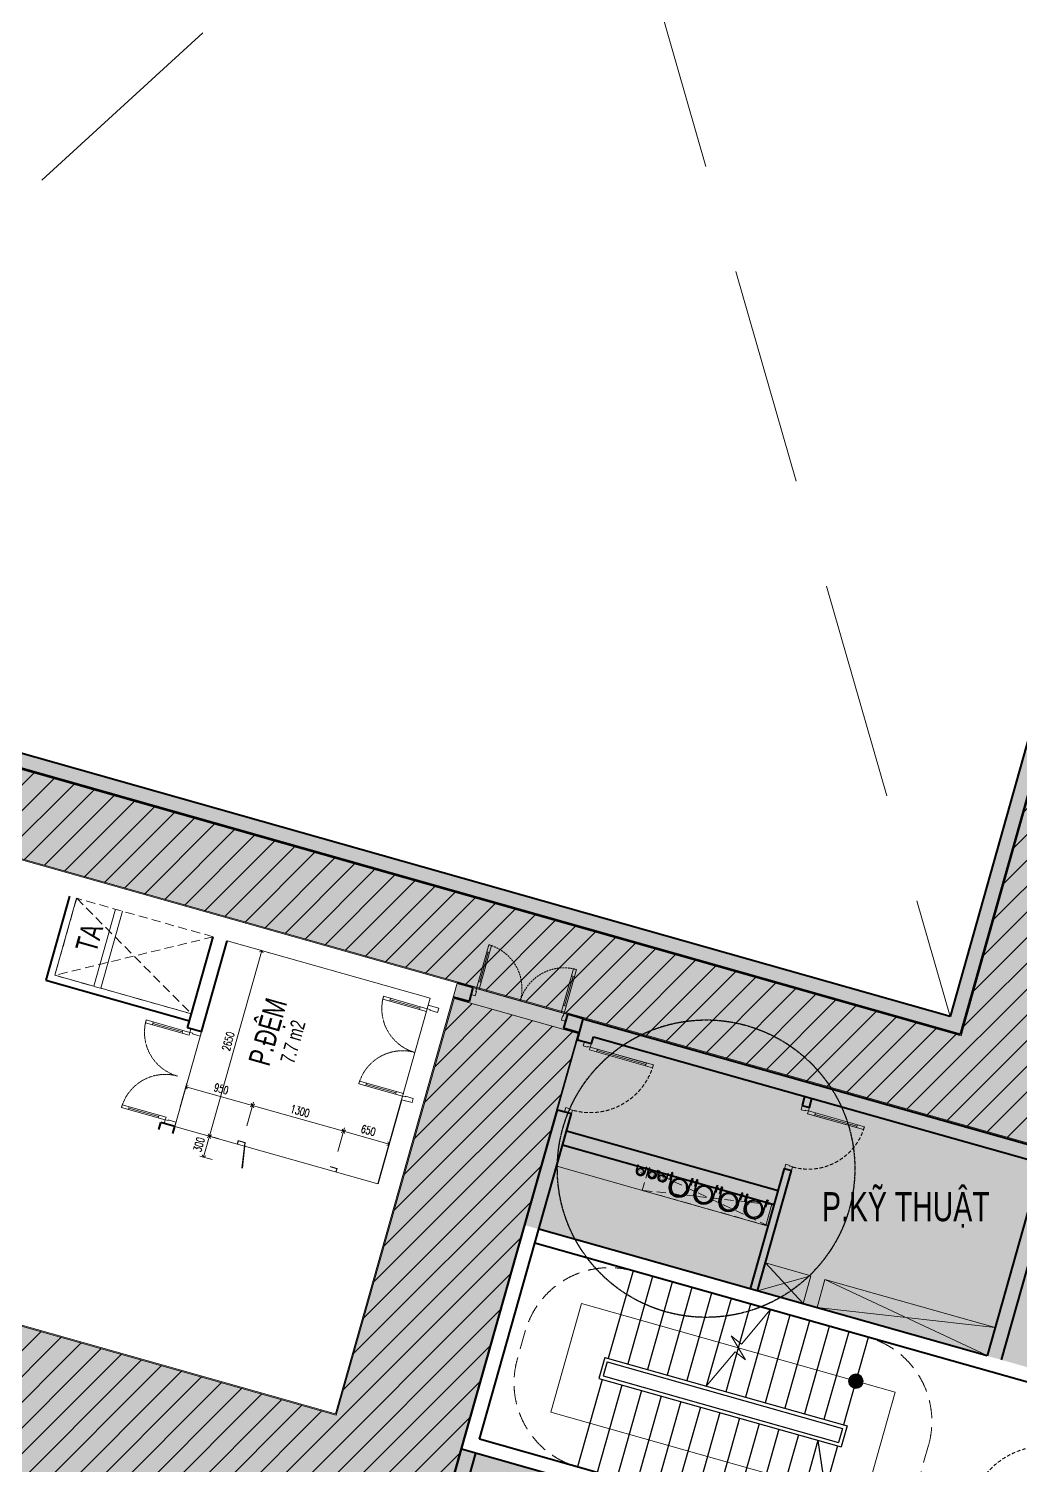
# Model space of a CAD drawing. Header units: millimetres. Extents: x -11451263 to 11578383104, y -507 to 1450429.
# Drawn here: x 12384742 to 12398368, y 1112854 to 1132599 of the extents above; entities that cross this region are included whole.
import ezdxf
from ezdxf.enums import TextEntityAlignment as Align

# ---------------------------------------------------------------- set-up
doc = ezdxf.new("R2010")
doc.units = ezdxf.units.MM
doc.header["$MEASUREMENT"] = 0
for name, pattern in [('CENTER2', [1.125, 0.75, -0.125, 0.125, -0.125]), ('DASHED', [4.5, 3, -1.5]), ('DASHED2', [0.375, 0.25, -0.125]), ('HIDDEN', [0.375, 0.25, -0.125]), ('HIDDEN2', [0.1875, 0.125, -0.0625]), ('Xref_ST_MBDV Cot vach 30.7.2022$0$HIDDEN', [0.375, 0.25, -0.125]), ('Xref_ST_MBDV Cot vach 30.7.2022$0$HIDDEN2', [0.1875, 0.125, -0.0625])]:
    doc.linetypes.add(name, pattern=pattern)
doc.layers.get('0').update_dxf_attribs({"linetype": 'CONTINUOUS', "lineweight": 13})
doc.layers.get('Defpoints').update_dxf_attribs({"color": 5, "linetype": 'CONTINUOUS', "lineweight": 13})
for name, color, linetype, lineweight in [('00-N-GHI CHU', 150, 'CONTINUOUS', 9), ('1.Tuong', 251, 'CONTINUOUS', 35), ('A-REVCLOUD', 1, 'CONTINUOUS', 9), ('CUA', 37, 'CONTINUOUS', 13), ('DO DIEN TICH THONG THUY', 141, 'CONTINUOUS', 13), ('KT-Chu viet', 255, 'CONTINUOUS', 20), ('KT-Kich thuoc', 159, 'CONTINUOUS', 18), ('KT-lomo nuoc', 3, 'HIDDEN', 5), ('KT-Net cat', 1, 'CONTINUOUS', 40), ('KT-Net manh', 251, 'CONTINUOUS', 13), ('KT-Net thay', 7, 'CONTINUOUS', 25), ('KT-Net to mau', 159, 'CONTINUOUS', 18), ('SPE-MEP-HVAC', 140, 'CONTINUOUS', 0)]:
    doc.layers.add(name, color=color, linetype=linetype, lineweight=lineweight)
for name, color, linetype in [('1-Chu thich', 8, 'CONTINUOUS'), ('A-DRAIN', 251, 'CONTINUOUS'), ('KT-KT', 1, 'CONTINUOUS'), ('KT-Net cot vach', 6, 'CONTINUOUS'), ('KT-Text', 7, 'CONTINUOUS'), ('NDT Cap nuoc', 4, 'CONTINUOUS'), ('NDT Thoat nuoc rua', 3, 'CENTER2'), ('Xref_ST_MBDV Cot vach 30.7.2022$0$KT-Text', 7, 'CONTINUOUS')]:
    doc.layers.add(name, color=color, linetype=linetype)
doc.layers.add('A-COLUMN UPDATE', color=7, linetype='CONTINUOUS', true_color=0xff1f1f)
doc.styles.add('Arial', font='arial.ttf')
doc.styles.add('AVANT', font='vntimeh.shx')
doc.styles.add('xref.N.Cot vach tang N2$0$DIM', font='vnsimli.shx', dxfattribs={"width": 0.7})
doc.styles.add('Xref_ST_MBDV Cot vach 30.7.2022$0$Arial', font='arial.ttf', dxfattribs={"width": 0.7})
doc.dimstyles.new('xref.N.Cot vach tang N2$0$CCU 1-100 A1', dxfattribs={"dimscale": 100, "dimtxt": 2.2, "dimasz": 1, "dimexe": 1, "dimexo": 0, "dimgap": 1, "dimtad": 1, "dimdec": 0, "dimdsep": 46, "dimtxsty": 'xref.N.Cot vach tang N2$0$DIM', "dimblk1": 'xref.N.Cot vach tang N2$0$_ARCHTICK', "dimblk2": 'xref.N.Cot vach tang N2$0$_ARCHTICK', "dimsah": 1, "dimcen": 0, "dimdle": 1, "dimclrd": 256, "dimclre": 256, "dimclrt": 31, "dimadec": 0, "dimazin": 0, "dimtfac": 1, "dimtdec": 0, "dimtix": 1, "dimtmove": 2, "dimatfit": 3, "dimldrblk": 'xref.N.Cot vach tang N2$0$_ARCHTICK', "dimfxl": 0, "dimtolj": 1, "dimarcsym": 0})

# ---------------------------------------------------------------- blocks, each defined once
blk = doc.blocks.new('*U360')
blk.add_line((95, -76), (389, -1084))
for points in [[(1268, 474), (1210, 457), (1227, 400), (1237, 403), (1248, 364), (1296, 378)], [(-28, 96), (30, 113), (46, 55), (37, 52), (48, 14), (0, 0)], [(48, 14), (398, -1186), (437, -1175), (86, 25)], [(76, -82), (114, -71), (409, -1079), (370, -1090)]]:
    blk.add_lwpolyline(points, close=True)
at = {"linetype": 'Xref_ST_MBDV Cot vach 30.7.2022$0$HIDDEN', "ltscale": 200}
blk.add_arc((48, 14), 1250, 286.2659, 16.2659, dxfattribs=at)
blk = doc.blocks.new('*U361')
blk.add_line((-95, 77), (-285, 751))
for points in [[(-48, -14), (-293, 852), (-331, 842), (-87, -24)], [(-75, 83), (-114, 72), (-304, 745), (-266, 756)], [(27, -96), (-31, -113), (-47, -55), (-37, -52), (-48, -14), (0, 0)], [(-935, -368), (-877, -352), (-894, -294), (-903, -297), (-914, -258), (-962, -272)]]:
    blk.add_lwpolyline(points, close=True)
at = {"linetype": 'Xref_ST_MBDV Cot vach 30.7.2022$0$HIDDEN', "ltscale": 200}
blk.add_arc((-48, -14), 900, 105.7788, 195.7788, dxfattribs=at)
blk = doc.blocks.new('*U369')
blk.add_line((95, -77), (330, -910))
for points in [[(1094, 413), (1036, 397), (1052, 339), (1062, 342), (1073, 303), (1121, 317)], [(-27, 96), (31, 113), (47, 55), (37, 52), (48, 14), (0, 0)], [(48, 14), (338, -1011), (376, -1000), (87, 24)], [(75, -83), (114, -72), (349, -904), (311, -915)]]:
    blk.add_lwpolyline(points, close=True)
at = {"linetype": 'Xref_ST_MBDV Cot vach 30.7.2022$0$HIDDEN', "ltscale": 200}
blk.add_arc((48, 14), 1065, 285.7788, 15.7788, dxfattribs=at)
blk = doc.blocks.new('thang bs 1-Copy002')
at = {"layer": 'KT-Net manh'}
h = blk.add_hatch(color=256, dxfattribs=at)
edge = h.paths.add_edge_path(flags=0)
edge.add_arc((12073301, 1331886), 100, -105.8269, 254.1731, ccw=False)
blk.add_hatch(color=256, dxfattribs=at).paths.add_polyline_path([(12073401, 1331890), (12073384, 1331831), (12073336, 1331792), (12073274, 1331790), (12073222, 1331825), (12073201, 1331883), (12073218, 1331942), (12073267, 1331980), (12073328, 1331983), (12073380, 1331948)], flags=0)
at = {"layer": 'KT-Net cat'}
for p, q in [((12069477, 1336582), (12069559, 1336871)), ((12069559, 1336871), (12076101, 1335016)), ((12069477, 1336582), (12069669, 1336528)), ((12069669, 1336528), (12069697, 1336624)), ((12069697, 1336624), (12075854, 1334878)), ((12068686, 1333792), (12069204, 1335620)), ((12068892, 1333786), (12069396, 1335566)), ((12069204, 1335620), (12069396, 1335566)), ((12076101, 1335016), (12075295, 1332176)), ((12075854, 1334878), (12075104, 1332233)), ((12075104, 1332233), (12068947, 1333978)), ((12067881, 1330954), (12068700, 1333840)), ((12068128, 1331092), (12068892, 1333786)), ((12075721, 1331850), (12068892, 1333786)), ((12075694, 1331753), (12075721, 1331850)), ((12075694, 1331753), (12075884, 1331699)), ((12075886, 1331699), (12075914, 1331795)), ((12075914, 1331795), (12078058, 1331187)), ((12077271, 1328500), (12068128, 1331092)), ((12077408, 1328253), (12067881, 1330954)), ((12074449, 1330288, 0), (12074189, 1329374, 0)), ((12074449, 1330288, 0), (12075988, 1329851, 0)), ((12074600, 1330089, 0), (12074382, 1329319, 0)), ((12074600, 1330089, 0), (12075755, 1329762, 0)), ((12075988, 1329851, 0), (12075729, 1328937, 0)), ((12077871, 1329837), (12077679, 1329892)), ((12075755, 1329762, 0), (12075536, 1328992, 0)), ((12077492, 1328541), (12077299, 1328596))]:
    blk.add_line(p, q, dxfattribs=at)
at = {"layer": 'KT-Net cat', "extrusion": (-3.06658e-07, 5.48846e-07, 1)}
for p, q in [((12077679, 1329892), (12078058, 1331187)), ((12077871, 1329837), (12078250, 1331133)), ((12077271, 1328500), (12077299, 1328596)), ((12077408, 1328253), (12077492, 1328541))]:
    blk.add_line(p, q, dxfattribs=at)
at = {"layer": 'KT-Net cat'}
blk.add_lwpolyline([(12075694, 1331753), (12075886, 1331699)], dxfattribs=at)
at = {"layer": 'KT-Net manh'}
for p, q in [((12069530, 1332955, 0), (12069107, 1331464, 0)), ((12073840, 1331734, 0), (12069530, 1332955, 0)), ((12073840, 1331734, 0), (12073417, 1330242, 0)), ((12073417, 1330242, 0), (12069107, 1331464, 0))]:
    blk.add_line(p, q, dxfattribs=at)
at = {"layer": 'KT-Net manh', "linetype": 'DASHED2', "ltscale": 1000}
for p, q in [((12068757, 1332577, 0), (12068648, 1332192, 0)), ((12074299, 1331006, 0), (12074190, 1330621, 0))]:
    blk.add_line(p, q, dxfattribs=at)
at = {"layer": 'KT-Net manh', "elevation": 0}
blk.add_lwpolyline([(12072125, 1332869), (12071729, 1332397), (12071586, 1332510), (12071783, 1332179), (12071641, 1332292), (12071245, 1331820)], dxfattribs=at)
at = {"layer": 'KT-Net manh'}
blk.add_circle((12073301, 1331886, 0), 100, dxfattribs=at)
at = {"layer": 'KT-Net manh', "linetype": 'DASHED2', "ltscale": 1000}
for centre, start, end in [((12069912, 1332249, 0), 74.1732, 164.1732), ((12073144, 1331333, 0), 344.1732, 74.1732), ((12069803, 1331865, 0), 164.1732, 254.1732), ((12073035, 1330948, 0), 254.1732, 344.1732)]:
    blk.add_arc(centre, 1200, start, end, dxfattribs=at)
at = {"layer": 'KT-Net thay'}
for p, q in [((12070239, 1333404, 0), (12069898, 1332201, 0)), ((12070508, 1333328, 0), (12070167, 1332125, 0)), ((12070778, 1333251, 0), (12070437, 1332049, 0)), ((12071047, 1333175, 0), (12070706, 1331972, 0)), ((12071316, 1333099, 0), (12070976, 1331896, 0)), ((12071586, 1333022, 0), (12071245, 1331820, 0)), ((12071855, 1332946, 0), (12071514, 1331743, 0)), ((12072125, 1332869, 0), (12071784, 1331667, 0)), ((12072394, 1332793, 0), (12072053, 1331590, 0)), ((12072663, 1332717, 0), (12072322, 1331514, 0)), ((12072933, 1332640, 0), (12072592, 1331438, 0)), ((12073202, 1332564, 0), (12072861, 1331361, 0)), ((12073472, 1332488, 0), (12073131, 1331285, 0)), ((12069850, 1332215, 0), (12069768, 1331926, 0)), ((12069884, 1332153, 0), (12069830, 1331961, 0)), ((12069850, 1332215, 0), (12073179, 1331271, 0)), ((12069884, 1332153, 0), (12073117, 1331237, 0)), ((12069830, 1331961, 0), (12073062, 1331044, 0)), ((12069816, 1331913, 0), (12069475, 1330710, 0)), ((12070086, 1331836, 0), (12069745, 1330634, 0)), ((12069768, 1331926, 0), (12073097, 1330983, 0)), ((12070355, 1331760, 0), (12070014, 1330557, 0)), ((12070624, 1331684, 0), (12070283, 1330481, 0)), ((12070894, 1331607, 0), (12070553, 1330405, 0)), ((12071163, 1331531, 0), (12070822, 1330328, 0)), ((12071432, 1331455, 0), (12071092, 1330252, 0)), ((12071702, 1331378, 0), (12071361, 1330176, 0)), ((12071971, 1331302, 0), (12071630, 1330099, 0)), ((12072241, 1331225, 0), (12071900, 1330023, 0)), ((12073117, 1331237, 0), (12073062, 1331044, 0)), ((12073179, 1331271, 0), (12073097, 1330983, 0)), ((12072510, 1331149, 0), (12072169, 1329946, 0)), ((12072779, 1331073, 0), (12072438, 1329870, 0)), ((12073049, 1330996, 0), (12072708, 1329794, 0))]:
    blk.add_line(p, q, dxfattribs=at)
at = {"layer": 'KT-Net thay', "elevation": 0}
blk.add_lwpolyline([(12072779, 1331073), (12072878, 1330395), (12072438, 1329870)], dxfattribs=at)
at = {"layer": 'CUA', "rotation": 269.9519409563266}
for name, p, xscale in [('*U361', (12069669, 1336528), -1.000000000000001), ('*U369', (12075892, 1329879, 0), -1), ('*U360', (12077299, 1328596), -1.000000000000001)]:
    blk.add_blockref(name, p, dxfattribs=dict(at, xscale=xscale))
blk = doc.blocks.new('U')
at = {"layer": '00-N-GHI CHU'}
for p, q in [((-166, 79), (-164, 80)), ((-166, 72), (-166, 79)), ((-166, 79), (-158, 79)), ((-166, 72), (-164, 70)), ((-166, 72), (-158, 72)), ((-164, 70), (-164, 80)), ((-158, 80), (-164, 80)), ((-158, 70), (-164, 70)), ((-156, 80), (-150, 80)), ((-156, 70), (-150, 70)), ((-73, 80), (-150, 80)), ((-150, 79), (-122, 79)), ((-150, 72), (-122, 72)), ((-73, 70), (-150, 70)), ((-166, -72), (-164, -70)), ((-166, -72), (-158, -72)), ((-166, -72), (-166, -79)), ((-166, -79), (-158, -79)), ((-166, -79), (-164, -80)), ((-158, -70), (-164, -70)), ((-164, -70), (-164, -80)), ((-158, -80), (-164, -80)), ((-156, -70), (-150, -70)), ((-156, -80), (-150, -80)), ((-73, -70), (-148, -70)), ((-148, -72), (-122, -72)), ((-148, -79), (-122, -79)), ((-73, -80), (-148, -80)), ((-122, -70), (-122, -80))]:
    blk.add_line(p, q, dxfattribs=at)
for points in [[(-150, 65), (-157, 65), (-158, 67), (-158, 84), (-157, 86), (-150, 86)], [(-150, -65), (-157, -65), (-158, -67), (-158, -84), (-157, -86), (-150, -86)], [(-150, -89), (-150, -61), (-148, -61), (-148, -89)]]:
    blk.add_lwpolyline(points, close=True, dxfattribs=at)
for points in [[(-156, 65, -0.8), (-156, 70, -0.4), (-156, 80, -0.8), (-156, 86)], [(-156, -65, 0.8), (-156, -70, 0.4), (-156, -80, 0.8), (-156, -86)]]:
    blk.add_lwpolyline(points, format="xyb", dxfattribs=at)
for radius in [80.4, 70]:
    blk.add_arc((-73, 0), radius, 270, 90, dxfattribs=at)
blk = doc.blocks.new('ong thoat xi')
at = {"layer": '1-Chu thich', "color": 30}
for p, q in [((-75.4, 61.7), (-75.4, 65.3)), ((-65.8, 66.9), (-73.8, 66.9)), ((-65.7, 60.2), (-73.8, 60.2)), ((-65.8, 67.4), (-65.8, 59.5)), ((-65.5, 68.7), (-61.8, 68.7)), ((-65.5, 66.1), (-61.9, 66.1)), ((-65.5, 60.8), (-61.9, 60.8)), ((-65.5, 58.2), (-61.8, 58.2)), ((-60.7, 70.1), (-61.5, 70.1)), ((-60.7, 70.1), (-61.5, 70.1)), ((-61.5, 70.1), (-61.5, 56.8)), ((-60.7, 56.8), (-61.5, 56.8)), ((-60.7, 70.1), (-60.7, 56.8)), ((-54.9, 70.1), (-54.1, 70.1)), ((-54.9, 70.1), (-54.9, 56.8)), ((-54.9, 70.1), (-54.1, 70.1)), ((-54.9, 56.8), (-54.1, 56.8)), ((-54.1, 70.1), (-54.1, 56.8)), ((-50.1, 68.7), (-53.8, 68.7)), ((-50.1, 58.2), (-53.8, 58.2)), ((-50.1, 66.1), (-53.7, 66.1)), ((-50.1, 60.8), (-53.7, 60.8)), ((-49.8, 67.4), (-49.8, 59.5)), ((-32.7, 66.9), (-49.8, 66.9)), ((-29.1, 60), (-49.8, 60)), ((1.7, 60), (-41.2, 60)), ((-41.2, 57.9), (-41.2, 60)), ((-41.2, 57.9), (-41.2, 60)), ((-41.2, 57.9), (-41.2, 60)), ((1.7, 57.9), (-41.2, 57.9)), ((-32.7, 60), (-32.7, 66.9)), ((-75.4, -61.9), (-75.4, -65.5)), ((-65.7, -60.4), (-73.8, -60.4)), ((-65.8, -67.1), (-73.8, -67.1)), ((-65.8, -67.6), (-65.8, -59.7)), ((-65.5, -58.4), (-61.8, -58.4)), ((-65.5, -61), (-61.9, -61)), ((-65.5, -66.3), (-61.9, -66.3)), ((-65.5, -68.9), (-61.8, -68.9)), ((-60.7, -57), (-61.5, -57)), ((-61.5, -70.3), (-61.5, -57)), ((-60.7, -70.3), (-61.5, -70.3)), ((-60.7, -70.3), (-61.5, -70.3)), ((-60.7, -70.3), (-60.7, -57)), ((-54.9, -70.3), (-54.9, -57)), ((-54.9, -57), (-54.1, -57)), ((-54.9, -70.3), (-54.1, -70.3)), ((-54.9, -70.3), (-54.1, -70.3)), ((-54.1, -70.3), (-54.1, -57)), ((-50.1, -58.4), (-53.8, -58.4)), ((-50.1, -68.9), (-53.8, -68.9)), ((-50.1, -61), (-53.7, -61)), ((-50.1, -66.3), (-53.7, -66.3)), ((-49.8, -67.6), (-49.8, -59.7)), ((-30.9, -60.2), (-49.8, -60.2)), ((-34.5, -67.1), (-49.8, -67.1)), ((1.7, -58.2), (-41.2, -58.2)), ((-41.2, -58.2), (-41.2, -60.2)), ((-41.2, -58.2), (-41.2, -60.2)), ((1.7, -60.2), (-41.2, -60.2)), ((-34.5, -60.2), (-34.5, -67.1))]:
    blk.add_line(p, q, dxfattribs=at)
for centre, major_axis, start_param, end_param in [((-73.8, 65.3), (1.13, 1.13), 0.811456, 2.360542), ((-73.8, 61.7), (1.1, 1.1), 2.356194, 3.926991), ((-63.4, 67.4), (1.7, -1.7), 3.370391, 4.48359), ((-55.8, 63.4), (7.09, -7.09), 3.657341, 4.196641), ((-63.4, 59.5), (1.7, -1.7), 3.370391, 4.48359), ((-63.9, 67.4), (1.7, -1.7), 0.228799, 1.341997), ((-63.9, 67.4), (1.7, -1.7), 0.228799, 1.341997), ((-71.5, 63.4), (7.09, -7.09), 0.515748, 1.055048), ((-71.5, 63.4), (7.09, -7.09), 0.515748, 1.055048), ((-63.9, 59.5), (1.7, -1.7), 0.228799, 1.341997), ((-63.9, 59.5), (1.7, -1.7), 0.228799, 1.341997), ((0, 0), (38.9, -38.9), 0.785398, 7.068583), ((-51.7, 67.4), (1.7, 1.7), 1.799595, 2.912794), ((-51.7, 67.4), (1.7, -1.7), 3.370391, 4.48359), ((-44.1, 63.4), (7.09, 7.09), 2.086544, 2.625845), ((-44.1, 63.4), (7.09, 7.09), 2.086544, 2.625845), ((-51.7, 59.5), (1.7, 1.7), 1.799595, 2.912794), ((-51.7, 59.5), (1.7, 1.7), 1.799595, 2.912794), ((-52.2, 67.4), (1.7, -1.7), 0.228799, 1.341997), ((-59.8, 63.4), (7.09, 7.09), -1.055048, -0.515748), ((-52.2, 59.5), (1.7, 1.7), -1.341997, -0.228799), ((0, -0.1), (34.1, -34.1), 0.785398, 7.068583), ((0.3, -0.1), (42.5, -42.5), 5.497787, 8.63938), ((0.3, -0.1), (41, -41), 5.497787, 8.63938), ((-73.8, -61.9), (1.1, 1.1), 0.785398, 2.356194), ((-73.8, -65.5), (1.13, 1.13), 2.351847, 3.900932), ((-63.4, -59.7), (1.7, -1.7), 3.370391, 4.48359), ((-55.8, -63.6), (7.09, 7.09), 2.086544, 2.625845), ((-63.4, -67.6), (1.7, 1.7), 1.799595, 2.912794), ((-63.9, -59.7), (1.7, -1.7), 0.228799, 1.341997), ((-63.9, -59.7), (1.7, -1.7), 0.228799, 1.341997), ((-71.5, -63.6), (7.09, -7.09), 0.515748, 1.055048), ((-71.5, -63.6), (7.09, -7.09), 0.515748, 1.055048), ((-63.9, -67.6), (1.7, -1.7), 0.228799, 1.341997), ((-63.9, -67.6), (1.7, -1.7), 0.228799, 1.341997), ((-51.7, -59.7), (1.7, -1.7), 3.370391, 4.48359), ((-51.7, -59.7), (1.7, -1.7), 3.370391, 4.48359), ((-44.1, -63.6), (7.09, 7.09), 2.086544, 2.625845), ((-44.1, -63.6), (7.09, 7.09), 2.086544, 2.625845), ((-51.7, -67.6), (1.7, 1.7), 1.799595, 2.912794), ((-51.7, -67.6), (1.7, 1.7), 1.799595, 2.912794), ((-52.2, -59.7), (1.7, -1.7), 0.228799, 1.341997), ((-59.8, -63.6), (7.09, -7.09), 0.515748, 1.055048), ((-52.2, -67.6), (1.7, -1.7), 0.228799, 1.341997)]:
    blk.add_ellipse(centre, major_axis=major_axis, ratio=1, start_param=start_param, end_param=end_param, dxfattribs=at)
blk = doc.blocks.new('CNTPO')
at = {"layer": 'SPE-MEP-HVAC'}
for p in [(11446998, 1116965), (11449955, 1116441)]:
    blk.add_line(p, (11449873, 1116152), dxfattribs=at)
at = {"layer": 'Xref_ST_MBDV Cot vach 30.7.2022$0$KT-Text'}
for centre, radius in [((11448148, 1116889, 0), 48.1), ((11448148, 1116889, 0), 42.1), ((11448306, 1116847, 0), 48.1), ((11448306, 1116847, 0), 42.1), ((11448446, 1116803, 0), 48.1), ((11448446, 1116803, 0), 42.1)]:
    blk.add_circle(centre, radius, dxfattribs=at)
at = {"layer": '1.Tuong', "xscale": 0.7994593806497657, "yscale": 0.7994593806497657, "zscale": 0.7994593806497657, "rotation": 253.5359467557278}
for p in [(11448136, 1116840, 0), (11448294, 1116798, 0), (11448434, 1116754, 0)]:
    blk.add_blockref('U', p, dxfattribs=at)
at = {"layer": 'NDT Cap nuoc', "xscale": -2.272727272727274, "yscale": 2.272727272727274, "zscale": 2.272727272727274, "rotation": 73.71453603611039}
for p in [(11448678, 1116671), (11449020, 1116575), (11449361, 1116475), (11449708, 1116376)]:
    blk.add_blockref('ong thoat xi', p, dxfattribs=at)
at = {"layer": 'Defpoints', "style": 'AVANT', "width": 0.7}
for s, p in [('c4', (11448170, 1116857, 0)), ('c3', (11448327, 1116816, 0)), ('c2', (11448466, 1116772, 0))]:
    blk.add_text(s, height=40.5, rotation=343.5359, dxfattribs=at).set_placement(p, align=Align.RIGHT)
blk = doc.blocks.new('AAAAW')
at = {"layer": 'KT-Net manh'}
blk.add_line((12080383, 1115076), (12079757, 1115252), dxfattribs=at)
for points in [[(12080491, 1115460), (12079757, 1115252), (12079866, 1115637), (12080383, 1115076)], [(12079866, 1115637), (12080491, 1115460), (12080383, 1115076)]]:
    blk.add_lwpolyline(points, dxfattribs=at)
blk.add_lwpolyline([(12080575, 1115021), (12080684, 1115406), (12083021, 1114746), (12082912, 1114361), (12080684, 1115406), (12080575, 1115021), (12083021, 1114746), (12082912, 1114361)], close=True, dxfattribs=at)
blk = doc.blocks.new('*U273')
for p, q in [((-1260, 525), (-1300, 525)), ((-1280, 100), (-1280, 525)), ((-90, 525), (-50, 525)), ((-70, 100), (-70, 525)), ((-1260, 100), (-1300, 100)), ((-90, 100), (-50, 100))]:
    blk.add_line(p, q)
for points in [[(-1300, 0), (-1260, 0), (-1260, 625), (-1300, 625)], [(-50, 0), (-90, 0), (-90, 625), (-50, 625)], [(-1350, -100), (-1290, -100), (-1290, -40), (-1300, -40), (-1300, 0), (-1350, 0)], [(0, -100), (-60, -100), (-60, -40), (-50, -40), (-50, 0), (0, 0)]]:
    blk.add_lwpolyline(points, close=True)
at = {"linetype": 'Xref_ST_MBDV Cot vach 30.7.2022$0$HIDDEN2', "ltscale": 200}
for centre, start, end in [((-1300, 0), 0, 90), ((-50, 0), 90, 180)]:
    blk.add_arc(centre, 625, start, end, dxfattribs=at)
blk = doc.blocks.new('*U442')
at = {"linetype": 'HIDDEN', "ltscale": 500}
for p, q in [((1577, 1589), (0, 0)), ((-299, 1059), (1877, 530))]:
    blk.add_line(p, q, dxfattribs=at)
blk.add_lwpolyline([(-299, 1059), (1577, 1589), (1877, 530), (0, 0)], close=True, dxfattribs=at)
blk = doc.blocks.new('xref.N.Cot vach tang N2$0$_Open90')
at = {"color": 0, "linetype": 'ByBlock', "lineweight": -2}
for p, q in [((0, 0), (-1, 0)), ((-0.5, 0.5), (0, 0)), ((0, 0), (-0.5, -0.5))]:
    blk.add_line(p, q, dxfattribs=at)
blk = doc.blocks.new('*D347')
at = {"layer": 'Defpoints', "color": 5, "transparency": 16777216}
for p, q in [((11757211, 1117330), (11757157, 1117138)), ((11757344, 1117345), (11757177, 1117392)), ((11757263, 1117056), (11757095, 1117103))]:
    blk.add_line(p, q, dxfattribs=at)
at = {"layer": 'Defpoints', "color": 0, "transparency": 16777216}
for p in [(11757344, 1117345), (11757143, 1117090), (11757263, 1117056)]:
    blk.add_point(p, dxfattribs=at)
at = {"layer": 'Defpoints', "color": 5, "transparency": 16777216, "xscale": 50, "yscale": 50, "zscale": 50}
for p, rotation in [((11757225, 1117378), 74.22122665641825), ((11757143, 1117090), 254.2212266564183)]:
    blk.add_blockref('xref.N.Cot vach tang N2$0$_Open90', p, dxfattribs=dict(at, rotation=rotation))
at = {"layer": 'Defpoints', "color": 5, "transparency": 16777216, "insert": (11757083, 1117263), "char_height": 110, "attachment_point": 5, "rotation": 74.2212, "style": 'xref.N.Cot vach tang N2$0$DIM'}
blk.add_mtext('\\A1;300', dxfattribs=at)
blk = doc.blocks.new('xref.N.Cot vach tang N2$0$_ARCHTICK')
at = {"color": 0, "linetype": 'ByBlock', "const_width": 0.15}
blk.add_lwpolyline([(-0.5, -0.5), (0.5, 0.5)], dxfattribs=at)
blk = doc.blocks.new('*D348')
at = {"layer": 'Defpoints', "color": 5, "transparency": 16777216}
for p, q in [((11758989, 1117167), (11759081, 1117493)), ((11759645, 1117282), (11759116, 1117431)), ((11759615, 1116990), (11759707, 1117316))]:
    blk.add_line(p, q, dxfattribs=at)
at = {"layer": 'Defpoints', "color": 0, "transparency": 16777216}
for p in [(11759068, 1117445), (11758989, 1117167), (11759615, 1116990)]:
    blk.add_point(p, dxfattribs=at)
at = {"layer": 'Defpoints', "color": 5, "transparency": 16777216, "xscale": 50, "yscale": 50, "zscale": 50}
for p, rotation in [((11759068, 1117445), 164.2212266655602), ((11759693, 1117268), 344.2212266655602)]:
    blk.add_blockref('xref.N.Cot vach tang N2$0$_Open90', p, dxfattribs=dict(at, rotation=rotation))
at = {"layer": 'Defpoints', "color": 5, "transparency": 16777216, "insert": (11759409, 1117457), "char_height": 110, "attachment_point": 5, "rotation": 344.2212, "style": 'xref.N.Cot vach tang N2$0$DIM'}
blk.add_mtext('\\A1;650', dxfattribs=at)
blk = doc.blocks.new('*D349')
at = {"layer": 'Defpoints', "color": 5, "transparency": 16777216}
for p, q in [((11757738, 1117521), (11757830, 1117846)), ((11759020, 1117458), (11757865, 1117785)), ((11758989, 1117167), (11759081, 1117493))]:
    blk.add_line(p, q, dxfattribs=at)
at = {"layer": 'Defpoints', "color": 0, "transparency": 16777216}
for p in [(11757817, 1117798), (11757738, 1117521), (11758989, 1117167)]:
    blk.add_point(p, dxfattribs=at)
at = {"layer": 'Defpoints', "color": 5, "transparency": 16777216, "xscale": 50, "yscale": 50, "zscale": 50}
for p, rotation in [((11757817, 1117798), 164.2212266655602), ((11759068, 1117445), 344.2212266655602)]:
    blk.add_blockref('xref.N.Cot vach tang N2$0$_Open90', p, dxfattribs=dict(at, rotation=rotation))
at = {"layer": 'Defpoints', "color": 5, "transparency": 16777216, "insert": (11758471, 1117723), "char_height": 110, "attachment_point": 5, "rotation": 344.2212, "style": 'xref.N.Cot vach tang N2$0$DIM'}
blk.add_mtext('\\A1;1300', dxfattribs=at)
blk = doc.blocks.new('*D350')
at = {"layer": 'Defpoints', "color": 5, "transparency": 16777216}
for p, q in [((11756824, 1117779), (11756916, 1118105)), ((11757769, 1117812), (11756951, 1118043)), ((11757738, 1117521), (11757830, 1117846))]:
    blk.add_line(p, q, dxfattribs=at)
at = {"layer": 'Defpoints', "color": 0, "transparency": 16777216}
for p in [(11756903, 1118057), (11756824, 1117779), (11757738, 1117521)]:
    blk.add_point(p, dxfattribs=at)
at = {"layer": 'Defpoints', "color": 5, "transparency": 16777216, "xscale": 50, "yscale": 50, "zscale": 50}
for p, rotation in [((11756903, 1118057), 164.2212266655602), ((11757817, 1117798), 344.2212266655602)]:
    blk.add_blockref('xref.N.Cot vach tang N2$0$_Open90', p, dxfattribs=dict(at, rotation=rotation))
at = {"layer": 'Defpoints', "color": 5, "transparency": 16777216, "insert": (11757388, 1118028), "char_height": 110, "attachment_point": 5, "rotation": 344.2212, "style": 'xref.N.Cot vach tang N2$0$DIM'}
blk.add_mtext('\\A1;950', dxfattribs=at)
blk = doc.blocks.new('*U144')
for p, q in [((-1260, 525), (-1300, 525)), ((-1280, 100), (-1280, 525)), ((-90, 525), (-50, 525)), ((-70, 100), (-70, 525)), ((-1260, 100), (-1300, 100)), ((-90, 100), (-50, 100))]:
    blk.add_line(p, q)
for points in [[(-1300, 0), (-1260, 0), (-1260, 625), (-1300, 625)], [(-50, 0), (-90, 0), (-90, 625), (-50, 625)], [(-1350, -150), (-1290, -150), (-1290, -40), (-1300, -40), (-1300, 0), (-1350, 0)], [(0, -150), (-60, -150), (-60, -40), (-50, -40), (-50, 0), (0, 0)]]:
    blk.add_lwpolyline(points, close=True)
at = {"linetype": 'HIDDEN2'}
for centre, start, end in [((-1300, 0), 0, 90), ((-50, 0), 90, 180)]:
    blk.add_arc(centre, 625, start, end, dxfattribs=at)
blk = doc.blocks.new('*D351')
at = {"layer": 'Defpoints', "color": 5, "transparency": 16777216}
for p, q in [((11758065, 1119895), (11757897, 1119942)), ((11757238, 1117427), (11757932, 1119880)), ((11757344, 1117345), (11757177, 1117392))]:
    blk.add_line(p, q, dxfattribs=at)
at = {"layer": 'Defpoints', "color": 0, "transparency": 16777216}
for p in [(11757945, 1119929), (11758065, 1119895), (11757344, 1117345)]:
    blk.add_point(p, dxfattribs=at)
at = {"layer": 'Defpoints', "color": 5, "transparency": 16777216, "xscale": 50, "yscale": 50, "zscale": 50}
for p, rotation in [((11757945, 1119929), 74.2212266564183), ((11757225, 1117378), 254.2212266564183)]:
    blk.add_blockref('xref.N.Cot vach tang N2$0$_Open90', p, dxfattribs=dict(at, rotation=rotation))
at = {"layer": 'Defpoints', "color": 5, "transparency": 16777216, "insert": (11757484, 1118682), "char_height": 110, "attachment_point": 5, "rotation": 74.2212, "style": 'xref.N.Cot vach tang N2$0$DIM'}
blk.add_mtext('\\A1;2650', dxfattribs=at)
blk = doc.blocks.new('*U145')
for p, q in [((-1260, 525), (-1300, 525)), ((-1280, 100), (-1280, 525)), ((-90, 525), (-50, 525)), ((-70, 100), (-70, 525)), ((-1260, 100), (-1300, 100)), ((-90, 100), (-50, 100))]:
    blk.add_line(p, q)
for points in [[(-1300, 0), (-1260, 0), (-1260, 625), (-1300, 625)], [(-50, 0), (-90, 0), (-90, 625), (-50, 625)], [(-1350, -150), (-1290, -150), (-1290, -40), (-1300, -40), (-1300, 0), (-1350, 0)], [(0, -150), (-60, -150), (-60, -40), (-50, -40), (-50, 0), (0, 0)]]:
    blk.add_lwpolyline(points, close=True)
at = {"linetype": 'HIDDEN2'}
for centre, start, end in [((-1300, 0), 0, 90), ((-50, 0), 90, 180)]:
    blk.add_arc(centre, 625, start, end, dxfattribs=at)
blk = doc.blocks.new('l4 hatch')
at = {"true_color": 0xabb2b5}
h = blk.add_hatch(color=253, dxfattribs=at)
h.dxf.hatch_style = 1
edge = h.paths.add_edge_path()
edge.add_line((12380276, 1159626), (12383170, 1158814))
edge.add_line((12383170, 1158814), (12392623, 1156136))
edge.add_line((12392623, 1156136), (12393409, 1159041))
edge.add_line((12393409, 1159041), (12405997, 1155474))
edge.add_line((12405997, 1155474), (12405127, 1152397))
edge.add_line((12405127, 1152397), (12408612, 1151410))
edge.add_line((12408612, 1151410), (12409129, 1149275))
edge.add_line((12409129, 1149275), (12406427, 1139713))
edge.add_line((12406427, 1139713), (12405176, 1140067))
edge.add_line((12405176, 1140067), (12398714, 1117197))
edge.add_line((12398714, 1117197), (12392363, 1118992))
edge.add_line((12392363, 1118992), (12391561, 1116153))
edge.add_line((12391561, 1116153), (12397912, 1114359))
edge.add_line((12397912, 1114359), (12403976, 1112645))
edge.add_line((12403976, 1112645), (12410949, 1137236))
edge.add_line((12410949, 1137236), (12411190, 1138065))
edge.add_arc((12406218, 1139374), 5142, 345.2522, 367.132)
edge.add_line((12411320, 1140013), (12409129, 1149275))
edge.add_line((12409129, 1149275), (12408612, 1151410))
edge.add_line((12408612, 1151410), (12403885, 1171147))
edge.add_arc((12399089, 1169457), 5086, 19.4098, 128.9045)
edge.add_line((12395895, 1173415), (12381984, 1162115))
edge.add_arc((12386099, 1157459), 6214, 131.4765, 159.5891)
at = {"true_color": 0xd0c825}
h = blk.add_hatch(color=52, dxfattribs=at)
h.dxf.hatch_style = 1
h.paths.add_polyline_path([(12376793, 1147204), (12384143, 1145133), (12378278, 1124445), (12397405, 1119022), (12406069, 1149855), (12405876, 1149907), (12406472, 1152015), (12408612, 1151410), (12409129, 1149275), (12406427, 1139713), (12405176, 1140067), (12398714, 1117197), (12376581, 1123452), (12375670, 1120228), (12379134, 1119249), (12378373, 1116554), (12388958, 1113563), (12390631, 1119482), (12392363, 1118992), (12389876, 1110187), (12374790, 1114385), (12369558, 1118706), (12364206, 1112226), (12363054, 1113186), (12362797, 1112875), (12360366, 1114878), (12366025, 1121624), (12357259, 1128862), (12358533, 1130405), (12367092, 1123337), (12371052, 1128132), (12373683, 1137412), (12374048, 1137967), (12374407, 1138741), (12374500, 1139019), (12374530, 1139123)])
at = {"true_color": 0xf1f36d}
h = blk.add_hatch(color=51, dxfattribs=at)
h.dxf.hatch_style = 1
edge = h.paths.add_edge_path()
edge.add_line((12400220, 1110383), (12401089, 1113461))
edge.add_line((12401089, 1113461), (12403982, 1112643))
edge.add_line((12403982, 1112643), (12400732, 1101202))
edge.add_arc((12384747, 1116684), 22252, 295.9132, 315.916, ccw=False)
edge.add_arc((12384747, 1116684), 22252, 266.68, 295.9132, ccw=False)
edge.add_arc((12384747, 1116684), 22252, 254.7926, 266.68, ccw=False)
edge.add_arc((12380762, 1106171), 11116, 225.8946, 260.4133, ccw=False)
edge.add_arc((12359370, 1082995), 20429, 48.0533, 128.7729)
edge.add_line((12346577, 1098922), (12338222, 1105809))
edge.add_line((12338222, 1105809), (12334656, 1101491))
edge.add_line((12334656, 1101491), (12337123, 1099454))
edge.add_line((12337123, 1099454), (12338524, 1101150))
edge.add_line((12338524, 1101150), (12344409, 1096290))
edge.add_line((12344409, 1096290), (12338634, 1089296))
edge.add_arc((12329799, 1100390), 14182, 285.1943, 308.5314, ccw=False)
edge.add_line((12333516, 1086704), (12324997, 1083466))
edge.add_arc((12323542, 1087297), 4098, 185.001, 290.8088, ccw=False)
edge.add_arc((12381728, 1084938), 62301, 168.37126, 178.15899, ccw=False)
edge.add_arc((12381868, 1084914), 62443, 161.68368, 168.37542, ccw=False)
edge.add_arc((12328856, 1102604), 6559, 146.2377, 162.8494, ccw=False)
edge.add_line((12323403, 1106249), (12331045, 1115494))
edge.add_arc((12331662, 1114984), 800, 50.4846, 140.4221, ccw=False)
edge.add_line((12332172, 1115601), (12333430, 1114562))
edge.add_arc((12333857, 1115078), 670, 230.4488, 324.9011)
edge.add_line((12334405, 1114693), (12338635, 1119815))
edge.add_arc((12337784, 1120517), 1103, 320.4488, 392.3575)
edge.add_arc((12341621, 1122948), 3439, 132.6961, 212.3575, ccw=False)
edge.add_line((12339289, 1125476), (12351005, 1139670))
edge.add_line((12351005, 1139670), (12352791, 1141344))
edge.add_arc((12356647, 1137229), 5639, 51.5201, 133.1427, ccw=False)
edge.add_line((12360156, 1141644), (12366317, 1136549))
edge.add_arc((12369587, 1140504), 5132, 230.4141, 322.9445)
edge.add_line((12373683, 1137412), (12371052, 1128132))
edge.add_line((12371052, 1128132), (12367219, 1123491))
edge.add_line((12367219, 1123491), (12367092, 1123336))
edge.add_line((12367092, 1123336), (12358533, 1130405))
edge.add_line((12358533, 1130405), (12353249, 1124006))
edge.add_line((12353249, 1124006), (12359302, 1119008))
edge.add_line((12359302, 1119008), (12357392, 1116695))
edge.add_line((12357392, 1116695), (12351339, 1121693))
edge.add_line((12351339, 1121693), (12341533, 1109819))
edge.add_line((12341533, 1109819), (12345774, 1106317))
edge.add_line((12345774, 1106317), (12347006, 1105299))
edge.add_arc((12348918, 1107619), 3007, 230.5011, 318.415)
edge.add_line((12351167, 1105624), (12353267, 1108169))
edge.add_line((12353267, 1108169), (12345414, 1114518))
edge.add_line((12345414, 1114518), (12347391, 1116912))
edge.add_line((12347391, 1116912), (12355177, 1110483))
edge.add_line((12355177, 1110483), (12359410, 1115605))
edge.add_line((12359410, 1115605), (12360335, 1114840))
edge.add_line((12360335, 1114840), (12360367, 1114879))
edge.add_line((12360367, 1114879), (12362796, 1112874))
edge.add_line((12362796, 1112874), (12363054, 1113186))
edge.add_line((12363054, 1113186), (12364206, 1112226))
edge.add_line((12364206, 1112226), (12369558, 1118706))
edge.add_line((12369558, 1118706), (12374790, 1114385))
edge.add_line((12374790, 1114385), (12373518, 1112844))
edge.add_line((12373518, 1112844), (12375832, 1110934))
edge.add_line((12375832, 1110934), (12387300, 1107693))
edge.add_line((12387300, 1107693), (12388141, 1110670))
edge.add_line((12388141, 1110670), (12389874, 1110181))
edge.add_line((12389874, 1110181), (12390692, 1113073))
edge.add_line((12390692, 1113073), (12400219, 1110381))
edge.add_line((12400219, 1110381), (12400220, 1110383))
at = {"elevation": 0}
blk.add_lwpolyline([(12374530, 1139123), (12376793, 1147204), (12376793, 1147204), (12384143, 1145133), (12378278, 1124445), (12397405, 1119022), (12406069, 1149855), (12405876, 1149907), (12406472, 1152015), (12408612, 1151410), (12409129, 1149275), (12406427, 1139713), (12405176, 1140067), (12398714, 1117197), (12376581, 1123452), (12375670, 1120228), (12379134, 1119249), (12378373, 1116554), (12388958, 1113563), (12390631, 1119482), (12392363, 1118992), (12389876, 1110187), (12374790, 1114385)], dxfattribs=at)
blk.add_lwpolyline([(12389874, 1110181), (12390692, 1113073), (12400219, 1110381)])
blk = doc.blocks.new('*U489')
blk.add_line((70, 100), (70, 700))
for points in [[(50, 0), (50, 800), (90, 800), (90, 0)], [(50, 100), (90, 100), (90, 700), (50, 700)], [(0, -100), (60, -100), (60, -40), (50, -40), (50, 0), (0, 0)], [(900, -100), (840, -100), (840, -40), (850, -40), (850, 0), (900, 0)]]:
    blk.add_lwpolyline(points, close=True)
at = {"linetype": 'Xref_ST_MBDV Cot vach 30.7.2022$0$HIDDEN', "ltscale": 200}
blk.add_arc((50, 0), 800, 0, 90, dxfattribs=at)
blk = doc.blocks.new('A$C59794006')
at = {"layer": 'NDT Thoat nuoc rua'}
for centre in [(-37783, 91622, 0), (-32195, 85633, 0)]:
    blk.add_circle(centre, 2044, dxfattribs=at)
blk = doc.blocks.new('*U494')
at = {"layer": 'KT-lomo nuoc', "ltscale": 500}
for p, q in [((-1608, -808), (-135, 268)), ((-1743, -540), (0, 0))]:
    blk.add_line(p, q, dxfattribs=at)
blk.add_lwpolyline([(-1608, -808), (-1743, -540), (-135, 268), (0, 0)], close=True, dxfattribs=at)
blk = doc.blocks.new('jhklf')
at = {"layer": 'A-REVCLOUD'}
for p, q in [((11755400.6, 1120647.6, 0), (11755101.5, 1119589.1, 0)), ((11755636.7, 1119437.8), (11755935.8, 1120496.4)), ((11755732.9, 1119410.6), (11756032.1, 1120469.2)), ((11755101.5, 1119589.1), (11755636.7, 1119437.8)), ((11756978, 1119058.8), (11755732.9, 1119410.6))]:
    blk.add_line(p, q, dxfattribs=at)
at = {"layer": 'Defpoints'}
blk.add_lwpolyline([(11756749, 1117512.8), (11757469.6, 1120063), (11760260.3, 1119274.4), (11759539.7, 1116724.2)], close=True, dxfattribs=at)
at = {"layer": 'KT-Net cat'}
for p, q in [((11755304.4, 1120674.8, 0), (11754978.1, 1119520, 0)), ((11756923.6, 1118866.3), (11757277.1, 1120117.4)), ((11757116.1, 1118812), (11757469.6, 1120063)), ((11754978.1, 1119520, 0), (11756950.8, 1118962.6)), ((11757116.1, 1118812), (11756923.6, 1118866.3)), ((11756529.4, 1117471), (11756556.5, 1117567.2)), ((11756749, 1117512.8), (11756556.5, 1117567.2)), ((11756721.8, 1117416.6), (11756749, 1117512.8))]:
    blk.add_line(p, q, dxfattribs=at)
at = {"layer": 'KT-Net cot vach'}
blk.add_lwpolyline([(11759866, 1117879), (11759539.7, 1116724.2)], dxfattribs=at)
at = {"layer": 'KT-Net manh'}
for p, q in [((11757621.9, 1117318.1), (11757718, 1117291)), ((11757672.9, 1116940), (11757712.9, 1117287.2)), ((11757677.9, 1116938.6), (11757718, 1117291)), ((11758982.7, 1116933.6), (11758886.7, 1116960.7))]:
    blk.add_line(p, q, dxfattribs=at)
for points in [[(11757621.9, 1117318.1), (11757608.3, 1117270)], [(11757712.9, 1117287.2), (11757625.4, 1117312), (11757613.1, 1117268.6)], [(11758889, 1116954.9), (11758976.5, 1116930.2), (11758964.3, 1116886.8)], [(11758982.7, 1116933.6), (11758969.1, 1116885.5)]]:
    blk.add_lwpolyline(points, dxfattribs=at)
at = {"layer": 'CUA', "rotation": 74.22122668239332}
for name, p in [('*U144', (11760233.1, 1119178.2)), ('*U145', (11756971.8, 1118852.7))]:
    blk.add_blockref(name, p, dxfattribs=at)
at = {"layer": 'SPE-MEP-HVAC', "linetype": 'HIDDEN', "ltscale": 1000, "xscale": -1}
blk.add_blockref('*U442', (11756978, 1119058.8, 0), dxfattribs=at)
at = {"layer": 'KT-Text', "style": 'Arial', "width": 0.7}
for s, p in [('TA', (11755718.1, 1120064.2)), ('P.ĐỆM', (11758170.3, 1118771.4))]:
    blk.add_text(s, height=300, rotation=74.22123, dxfattribs=at).set_placement(p, align=Align.CENTER)
at = {"layer": 'KT-Text', "color": 1, "style": 'Arial', "width": 0.7}
blk.add_text('7.7 m2', height=200, rotation=74.22123, dxfattribs=at).set_placement((11758467.8, 1118648.1), align=Align.CENTER)
at = {"layer": 'Defpoints', "color": 5}
for base, p1, p2, angle, picture, middle in [((11757945.2, 1119928.6), (11757344.2, 1117344.6), (11758064.8, 1119894.8), 74.22123, '*D351', (11757483.9, 1118682.1)), ((11756902.7, 1118056.6), (11757738.4, 1117520.6), (11756824.2, 1117779), 344.22123, '*D350', (11757388.3, 1118028.5)), ((11757816.9, 1117798.3), (11758989.4, 1117167.1), (11757738.4, 1117520.6), 344.22123, '*D349', (11758470.9, 1117722.6)), ((11759067.9, 1117444.8), (11759614.9, 1116990.4), (11758989.4, 1117167.1), 344.22123, '*D348', (11759409.2, 1117457.5)), ((11757143.1, 1117089.7), (11757344.2, 1117344.6), (11757262.7, 1117055.9), 254.22123, '*D347', (11757082.8, 1117262.6))]:
    dim = blk.add_linear_dim(base=base, p1=p1, p2=p2, angle=angle, dimstyle='xref.N.Cot vach tang N2$0$CCU 1-100 A1', override={"dimscale": 50, "dimblk1": 'xref.N.Cot vach tang N2$0$_Open90', "dimblk2": 'xref.N.Cot vach tang N2$0$_Open90', "dimclrd": 5, "dimclre": 5, "dimclrt": 5, "dimlwd": 65535, "dimlwe": 65535}, dxfattribs=at)
    dim.commit()
    dim.dimension.update_dxf_attribs({"geometry": picture, "text_midpoint": middle})

msp = doc.modelspace()

# ---------------------------------------------------------------- hatches: boundary and pattern name
at = {"layer": 'DO DIEN TICH THONG THUY'}
h = msp.add_hatch(dxfattribs=at)
h.set_pattern_fill('ANSI31', color=256, scale=2000)
h.paths.add_polyline_path([(12345659.3, 1114478.1), (12347547.3, 1116764.1), (12355180.7, 1110460.2), (12359412, 1115583.5), (12360337.1, 1114819.5), (12360369.1, 1114858.3), (12361656.9, 1113794.7), (12355438.9, 1106265.4), (12353225.9, 1108093), (12353289.6, 1108170.1)])
h.paths.add_polyline_path([(12351514.5, 1121567.7), (12357505.4, 1116620.1), (12359396.6, 1118910.2), (12353405.5, 1123857.9)], flags=17)
h.paths.add_polyline_path([(12343192.8, 1116515.7), (12345482.3, 1114625), (12357258.9, 1128885.1), (12374963.8, 1114263.8), (12389865.6, 1110205.6), (12392291, 1118788.9), (12390586.6, 1119270.5), (12388968.6, 1113544.7), (12373701.4, 1117858.8), (12356222.6, 1132293.4)])
h.paths.add_polyline_path([(12378041.3, 1124288.3), (12377718.4, 1123145.7), (12398703.7, 1117215.9), (12405166, 1140085.4), (12406417, 1139731.9), (12409113.7, 1149275.4), (12408599.8, 1151397.9), (12406674.5, 1151941.9), (12406142.1, 1150057.6), (12406334.6, 1150003.5), (12406018.6, 1148885.1), (12407079.4, 1148585.3), (12406663.4, 1147113), (12405606.3, 1147411.7), (12397554, 1118756.4)])
h = msp.add_hatch(dxfattribs=at)
h.set_pattern_fill('ANSI31', color=256, scale=2000)
edge = h.paths.add_edge_path(flags=16)
edge.add_arc((12361298.3, 1104856.8), 764.8, 0, 360)
h.paths.add_polyline_path([(12370756.9, 1109502.2), (12369782.7, 1108322.5), (12370962.4, 1107348.3), (12371936.6, 1108528)], flags=16)
edge = h.paths.add_edge_path(flags=16)
edge.add_arc((12377068, 1101143.5), 764.8, 0, 360)
h.paths.add_polyline_path([(12383484, 1099761.8), (12383068, 1098289.4), (12384540.4, 1097873.4), (12384956.4, 1099345.7)], flags=16)
h.paths.add_polyline_path([(12393299.2, 1101196.8), (12392883.2, 1099724.5), (12394355.5, 1099308.5), (12394771.6, 1100780.8)], flags=16)
h.paths.add_polyline_path([(12394890, 1106826.4), (12394473.9, 1105354.1), (12395946.3, 1104938), (12396362.3, 1106410.4)], flags=16)
edge = h.paths.add_edge_path()
edge.add_arc((12380761.5, 1106171.1), 11116.1, 224.64576, 260.4133, ccw=False)
edge.add_arc((12359377.5, 1082961.6), 20461.7, 48.80954, 99.95591)
edge.add_line((12355839.8, 1103115.2), (12355557.8, 1106071.7))
edge.add_line((12355557.8, 1106071.7), (12361832.3, 1113669.4))
edge.add_line((12361832.3, 1113669.4), (12362795.9, 1112873.6))
edge.add_line((12362795.9, 1112873.6), (12362098.7, 1112029.2))
edge.add_line((12362098.7, 1112029.2), (12363255.3, 1111074.1))
edge.add_line((12363255.3, 1111074.1), (12369430.1, 1118552))
edge.add_line((12369430.1, 1118552), (12374673.8, 1114221.6))
edge.add_line((12374673.8, 1114221.6), (12373465.2, 1112758.1))
edge.add_line((12373465.2, 1112758.1), (12375592.7, 1111001.1))
edge.add_line((12375592.7, 1111001.1), (12387245.2, 1107500.6))
edge.add_line((12387245.2, 1107500.6), (12386892, 1106250.9))
edge.add_line((12386892, 1106250.9), (12391126.2, 1105054.5))
edge.add_line((12391126.2, 1105054.5), (12392322.7, 1109288.7))
edge.add_line((12392322.7, 1109288.7), (12399349.4, 1107303.1))
edge.add_line((12399349.4, 1107303.1), (12401059.4, 1113261))
edge.add_line((12401059.4, 1113261), (12403921.8, 1112452.5))
edge.add_line((12403921.8, 1112452.5), (12400731.8, 1101202.2))
edge.add_arc((12384748, 1116681.2), 22250.4, 254.78956, 315.91909, ccw=False)

# ---------------------------------------------------------------- linework, layer by layer
at = {"layer": 'A-COLUMN UPDATE'}
msp.add_line((12397911.9, 1114358.5), (12391755.4, 1116098.2), dxfattribs=at)
at = {"layer": 'DO DIEN TICH THONG THUY'}
for points in [[(12378041.3, 1124288.3), (12377718.4, 1123145.7), (12398703.7, 1117215.9), (12405166, 1140085.4), (12406417, 1139731.9), (12409113.7, 1149275.4), (12408599.8, 1151397.9), (12406674.5, 1151941.9), (12406142.1, 1150057.6), (12406334.6, 1150003.5), (12406018.6, 1148885.1), (12407079.4, 1148585.3), (12406663.4, 1147113), (12405606.3, 1147411.7), (12397554, 1118756.4)], [(12343192.8, 1116515.7), (12345482.3, 1114625), (12357258.9, 1128885.1), (12374963.8, 1114263.8), (12389865.6, 1110205.6), (12392291, 1118788.9), (12390586.6, 1119270.5), (12388968.6, 1113544.7), (12373701.4, 1117858.8), (12356222.6, 1132293.4)]]:
    msp.add_lwpolyline(points, close=True, dxfattribs=at)
at = {"layer": 'KT-Net cat'}
for p, q in [((12406316.1, 1149993.2), (12397543.7, 1118774.9)), ((12406069.4, 1149854.7), (12397405.3, 1119022)), ((12397405.3, 1119022), (12378277.9, 1124444.7)), ((12397543.7, 1118774.9), (12378030.9, 1124306.9)), ((12390847.1, 1119420.3), (12390630.6, 1119481.5)), ((12390847.1, 1119420.3), (12390792.7, 1119227.9)), ((12390792.7, 1119227.9), (12390576.2, 1119289)), ((12392146.3, 1119053.2), (12392091.9, 1118860.8)), ((12392362.8, 1118992), (12392146.3, 1119053.2)), ((12392308.4, 1118799.6), (12392091.9, 1118860.8)), ((12395372.9, 1117799.5), (12395408, 1117923.7)), ((12395372.9, 1117799.5), (12395469.1, 1117772.3)), ((12395469.1, 1117772.3), (12395504.2, 1117896.5)), ((12395040.9, 1116624.6), (12392133.8, 1117446.1)), ((12394986.5, 1116432.1), (12392079.4, 1117253.6)), ((12394660.8, 1115279.5), (12395128.1, 1116933.4)), ((12394757, 1115252.3), (12395224.4, 1116906.2)), ((12395128.1, 1116933.4), (12395224.4, 1116906.2)), ((12389876, 1110187.2), (12390690.5, 1113073.8)), ((12390068.5, 1110132.9), (12390884, 1113019.1))]:
    msp.add_line(p, q, dxfattribs=at)
at = {"layer": 'KT-Net manh', "linetype": 'DASHED', "ltscale": 1000}
for p, q in [((12387000.9, 1155213, 0), (12397405.3, 1119022)), ((12378277.9, 1124444.7), (12406069.4, 1149854.7, 0))]:
    msp.add_line(p, q, dxfattribs=at)

# ---------------------------------------------------------------- block references
at = {"layer": 'A-DRAIN', "rotation": 0.0480590436733855}
msp.add_blockref('thang bs 1-Copy002', (323929.7, -228002.2), dxfattribs=at)
at = {"layer": 'CUA', "xscale": -1, "rotation": 344.2212266826571}
msp.add_blockref('*U273', (12390847.1, 1119420.3), dxfattribs=at)
at = {"layer": 'CUA', "rotation": 254.2212262593835}
msp.add_blockref('*U489', (12395469.1, 1117772.3), dxfattribs=at)
at = {"layer": 'KT-Kich thuoc'}
msp.add_blockref('jhklf', (630000, 0), dxfattribs=at)
at = {"layer": 'KT-KT'}
msp.add_blockref('CNTPO', (945000, 0), dxfattribs=at)
at = {"layer": 'KT-lomo nuoc', "linetype": 'HIDDEN', "xscale": -1, "rotation": 10.89765347559021}
msp.add_blockref('*U494', (12393172.7, 1116632.9, 0), dxfattribs=at)
at = {"layer": 'KT-Net cat'}
msp.add_blockref('AAAAW', (315000, 0), dxfattribs=at)
at = {"layer": 'KT-Net to mau'}
msp.add_blockref('l4 hatch', (0, 0, 0), dxfattribs=at)
at = {"layer": 'NDT Thoat nuoc rua'}
msp.add_blockref('A$C59794006', (12431833.1, 1025309.3, 0), dxfattribs=at)

# ---------------------------------------------------------------- texts
at = {"layer": 'KT-Chu viet', "insert": (12396795.3, 1116608.2), "char_height": 400, "attachment_point": 2, "style": 'Xref_ST_MBDV Cot vach 30.7.2022$0$Arial'}
msp.add_mtext('P.KỸ THUẬT', dxfattribs=at)

doc.saveas('drawing.dxf')
